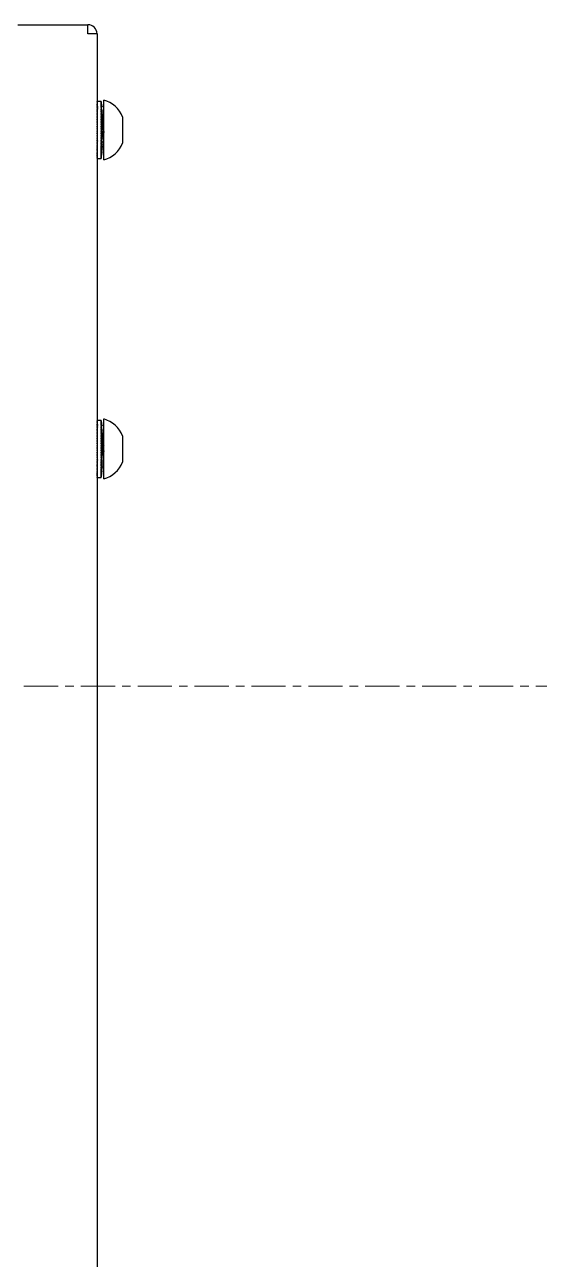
# Model space of a CAD drawing. Header units: millimetres. Extents: x -18178 to 96133, y -22425 to 61598.
# Drawn here: x 42447.3 to 42537.8, y 50429.3 to 50646.1 of the extents above; entities that cross this region are included whole.
import ezdxf

# ---------------------------------------------------------------- set-up
doc = ezdxf.new("R2010")
doc.units = ezdxf.units.MM
doc.linetypes.add('Centre', pattern=[10, 6, -1.25, 1.5, -1.25])
for name, color, linetype in [('10H46910P0610B', 7, 'Continuous'), ('10H46911P06B', 7, 'Continuous'), ('eae-bb-mım.', 7, 'Continuous'), ('EAE-UPS PANEL-VERTV.', 7, 'Continuous'), ('RG0902FE', 7, 'Continuous')]:
    doc.layers.add(name, color=color, linetype=linetype)
doc.layers.add('S-GRID', color=7, linetype='Continuous', lineweight=9)

# ---------------------------------------------------------------- blocks, each defined once
blk = doc.blocks.new('IL021-ARP-ZZ-XX-M3-J-A-0001_rvt-1-Busbar Distribution First Floor  Layout - Phase 1')
at = {"layer": 'S-GRID', "color": 253, "linetype": 'Centre', "lineweight": 18, "true_color": 0xaaaaaa}
blk.add_line((80163.2, 50605.98), (-5597.98, 50605.98), dxfattribs=at)
blk = doc.blocks.new('A$Ccc32f15b')
at = {"layer": '10H46910P0610B', "color": 7, "linetype": 'Continuous'}
for p, q in [((133.155, 45.225), (133.212, 45.225)), ((133.212, 45.225), (133.213, 45.225)), ((133.213, 45.225), (133.327, 45.225)), ((133.327, 45.225), (133.328, 45.225)), ((133.328, 45.225), (133.385, 45.225)), ((135.955, 45.225), (136.012, 45.225)), ((136.012, 45.225), (136.013, 45.225)), ((136.013, 45.225), (136.127, 45.225)), ((136.127, 45.225), (136.128, 45.225)), ((136.128, 45.225), (136.185, 45.225)), ((133.533, 45.06), (133.008, 45.06)), ((133.12, 45), (133.12, 45)), ((133.151, 45), (133.151, 45)), ((133.389, 45), (133.389, 45)), ((133.42, 45), (133.42, 45)), ((136.333, 45.06), (135.808, 45.06)), ((135.92, 45), (135.92, 45)), ((135.951, 45), (135.951, 45)), ((136.189, 45), (136.189, 45)), ((136.22, 45), (136.22, 45))]:
    blk.add_line(p, q, dxfattribs=at)
for centre, start, end in [((133.248, 44.993), 111.9331, 164.4773), ((133.292, 44.993), 15.5227, 68.0669), ((136.048, 44.993), 111.9331, 164.4773), ((136.092, 44.993), 15.5227, 68.0669)]:
    blk.add_arc(centre, 0.25, start, end, dxfattribs=at)
at = {"layer": '10H46911P06B', "color": 7, "linetype": 'Continuous'}
for p, q in [((133.02, 45.036), (133.02, 45.036)), ((133.02, 45.036), (133.021, 45.036)), ((133.02, 45.036), (133.02, 45.036)), ((133.021, 45.036), (133.02, 45.036)), ((133.02, 45.036), (133.02, 45.036)), ((133.02, 45.036), (133.02, 45.036)), ((133.02, 45.036), (133.02, 45.001)), ((133.02, 45.001), (133.02, 45)), ((133.021, 45.001), (133.02, 45.001)), ((133.02, 45.001), (133.02, 45)), ((133.02, 45.001), (133.02, 45.001)), ((133.02, 45), (133.02, 45)), ((133.021, 45.036), (133.022, 45.036)), ((133.021, 45.036), (133.021, 45.036)), ((133.021, 45.001), (133.021, 45)), ((133.021, 45), (133.022, 45)), ((133.022, 45.036), (133.024, 45.036)), ((133.022, 45.036), (133.022, 45.036)), ((133.022, 45.036), (133.022, 45.036)), ((133.022, 45.036), (133.022, 45.036)), ((133.022, 45.036), (133.022, 45.036)), ((133.022, 45.001), (133.022, 45)), ((133.022, 45.001), (133.022, 45)), ((133.022, 45.001), (133.022, 45.001)), ((133.022, 45), (133.024, 45)), ((133.024, 45.036), (133.025, 45.036)), ((133.024, 45.036), (133.024, 45.036)), ((133.025, 45.036), (133.024, 45.036)), ((133.024, 45.001), (133.024, 45)), ((133.025, 45.001), (133.024, 45.001)), ((133.025, 45.036), (133.027, 45.036)), ((133.025, 45.036), (133.025, 45.036)), ((133.025, 45.001), (133.025, 45)), ((133.025, 45), (133.027, 45)), ((133.027, 45.036), (133.028, 45.036)), ((133.027, 45.036), (133.027, 45.036)), ((133.028, 45.036), (133.027, 45.036)), ((133.027, 45.001), (133.027, 45)), ((133.028, 45.001), (133.027, 45.001)), ((133.028, 45.036), (133.031, 45.036)), ((133.028, 45.036), (133.028, 45.036)), ((133.028, 45.001), (133.028, 45)), ((133.028, 45), (133.031, 45)), ((133.031, 45.036), (133.033, 45.036)), ((133.031, 45.036), (133.031, 45.036)), ((133.033, 45.036), (133.031, 45.036)), ((133.031, 45.001), (133.031, 45)), ((133.033, 45.001), (133.031, 45.001)), ((133.033, 45.036), (133.036, 45.036)), ((133.033, 45.036), (133.033, 45.036)), ((133.033, 45.001), (133.033, 45)), ((133.033, 45), (133.036, 45)), ((133.036, 45.036), (133.046, 45.039)), ((133.036, 45.036), (133.036, 45.036)), ((133.038, 45.036), (133.036, 45.036)), ((133.036, 45.001), (133.036, 45)), ((133.038, 45.001), (133.036, 45.001)), ((133.038, 45.036), (133.043, 45.036)), ((133.038, 45.036), (133.038, 45.036)), ((133.038, 45.001), (133.038, 45)), ((133.038, 45), (133.043, 45)), ((133.043, 45.036), (133.067, 45.044)), ((133.043, 45.036), (133.043, 45.036)), ((133.045, 45.036), (133.043, 45.036)), ((133.043, 45.001), (133.043, 45)), ((133.045, 45.001), (133.043, 45.001)), ((133.045, 45.036), (133.05, 45.036)), ((133.045, 45.036), (133.045, 45.036)), ((133.045, 45.001), (133.045, 45)), ((133.045, 45), (133.05, 45)), ((133.05, 45.036), (133.05, 45.036)), ((133.052, 45.036), (133.05, 45.036)), ((133.05, 45.001), (133.05, 45)), ((133.052, 45.001), (133.05, 45.001)), ((133.052, 45.036), (133.057, 45.036)), ((133.052, 45.036), (133.052, 45.036)), ((133.052, 45.001), (133.052, 45)), ((133.052, 45), (133.057, 45)), ((133.057, 45.036), (133.057, 45.036)), ((133.06, 45.036), (133.057, 45.036)), ((133.057, 45), (133.066, 45.003)), ((133.057, 45.001), (133.057, 45)), ((133.06, 45.001), (133.057, 45.001)), ((133.06, 45.036), (133.066, 45.036)), ((133.06, 45.036), (133.06, 45.036)), ((133.06, 45.001), (133.06, 45)), ((133.06, 45), (133.066, 45)), ((133.066, 45.036), (133.066, 45.036)), ((133.069, 45.036), (133.066, 45.036)), ((133.066, 45), (133.074, 45.003)), ((133.066, 45.001), (133.066, 45)), ((133.069, 45.001), (133.066, 45.001)), ((133.069, 45.036), (133.076, 45.036)), ((133.069, 45.036), (133.069, 45.036)), ((133.069, 45.001), (133.069, 45)), ((133.069, 45), (133.076, 45)), ((133.076, 45.036), (133.076, 45.036)), ((133.079, 45.036), (133.076, 45.036)), ((133.076, 45), (133.083, 45.003)), ((133.076, 45.001), (133.076, 45)), ((133.079, 45.001), (133.076, 45.001)), ((133.079, 45.036), (133.086, 45.036)), ((133.079, 45.036), (133.079, 45.036)), ((133.079, 45.001), (133.079, 45)), ((133.079, 45), (133.086, 45)), ((133.086, 45.036), (133.086, 45.036)), ((133.089, 45.036), (133.086, 45.036)), ((133.086, 45), (133.094, 45.004)), ((133.086, 45.001), (133.086, 45)), ((133.089, 45.001), (133.086, 45.001)), ((133.089, 45.036), (133.097, 45.036)), ((133.089, 45.036), (133.089, 45.036)), ((133.089, 45.001), (133.089, 45)), ((133.089, 45), (133.097, 45)), ((133.097, 45.036), (133.097, 45.036)), ((133.101, 45.036), (133.097, 45.036)), ((133.097, 45.001), (133.097, 45)), ((133.101, 45.001), (133.097, 45.001)), ((133.101, 45.036), (133.108, 45.036)), ((133.101, 45.036), (133.101, 45.036)), ((133.101, 45.001), (133.101, 45)), ((133.101, 45), (133.108, 45)), ((133.108, 45.036), (133.108, 45.036)), ((133.112, 45.036), (133.108, 45.036)), ((133.108, 45.001), (133.108, 45)), ((133.112, 45.001), (133.108, 45.001)), ((133.112, 45.036), (133.121, 45.036)), ((133.112, 45.036), (133.112, 45.036)), ((133.112, 45.001), (133.112, 45)), ((133.112, 45), (133.121, 45)), ((133.121, 45.036), (133.121, 45.036)), ((133.125, 45.036), (133.121, 45.036)), ((133.121, 45.001), (133.121, 45)), ((133.125, 45.001), (133.121, 45.001)), ((133.125, 45.036), (133.134, 45.036)), ((133.125, 45.036), (133.125, 45.036)), ((133.125, 45.001), (133.125, 45)), ((133.125, 45), (133.134, 45)), ((133.134, 45.036), (133.156, 45.06)), ((133.134, 45.036), (133.134, 45.036)), ((133.138, 45.036), (133.134, 45.036)), ((133.134, 45.001), (133.134, 45)), ((133.138, 45.001), (133.134, 45.001)), ((133.138, 45.036), (133.147, 45.036)), ((133.138, 45.036), (133.138, 45.036)), ((133.138, 45.001), (133.138, 45)), ((133.138, 45), (133.147, 45)), ((133.147, 45.036), (133.164, 45.06)), ((133.147, 45.036), (133.147, 45.036)), ((133.152, 45.036), (133.147, 45.036)), ((133.147, 45.001), (133.147, 45)), ((133.152, 45.001), (133.147, 45.001)), ((133.152, 45.036), (133.161, 45.036)), ((133.152, 45.036), (133.152, 45.036)), ((133.152, 45.001), (133.152, 45)), ((133.152, 45), (133.161, 45)), ((133.161, 45.036), (133.171, 45.06)), ((133.161, 45.036), (133.161, 45.036)), ((133.166, 45.036), (133.161, 45.036)), ((133.161, 45.001), (133.161, 45)), ((133.166, 45.001), (133.161, 45.001)), ((133.166, 45.036), (133.175, 45.036)), ((133.166, 45.036), (133.166, 45.036)), ((133.166, 45.001), (133.166, 45)), ((133.166, 45), (133.175, 45)), ((133.176, 45.06), (133.171, 45.06)), ((133.175, 45.036), (133.179, 45.06)), ((133.175, 45.036), (133.175, 45.036)), ((133.18, 45.036), (133.175, 45.036)), ((133.175, 45.001), (133.175, 45)), ((133.18, 45.001), (133.175, 45.001)), ((133.184, 45.06), (133.179, 45.06)), ((133.18, 45.036), (133.19, 45.036)), ((133.18, 45.036), (133.18, 45.036)), ((133.18, 45.001), (133.18, 45)), ((133.18, 45), (133.19, 45)), ((133.193, 45.06), (133.188, 45.06)), ((133.19, 45.036), (133.19, 45.036)), ((133.195, 45.036), (133.19, 45.036)), ((133.19, 45.001), (133.19, 45)), ((133.195, 45.001), (133.19, 45.001)), ((133.195, 45.036), (133.193, 45.06)), ((133.195, 45.036), (133.205, 45.036)), ((133.195, 45.036), (133.195, 45.036)), ((133.195, 45.001), (133.195, 45)), ((133.195, 45), (133.205, 45)), ((133.202, 45.06), (133.197, 45.06)), ((133.205, 45.036), (133.205, 45.036)), ((133.21, 45.036), (133.205, 45.036)), ((133.205, 45.001), (133.205, 45)), ((133.21, 45.001), (133.205, 45.001)), ((133.21, 45.036), (133.22, 45.036)), ((133.21, 45.036), (133.21, 45.036)), ((133.21, 45.001), (133.21, 45)), ((133.21, 45), (133.22, 45)), ((133.22, 45.036), (133.22, 45.036)), ((133.225, 45.036), (133.22, 45.036)), ((133.22, 45.001), (133.22, 45)), ((133.225, 45.001), (133.22, 45.001)), ((133.23, 45.06), (133.225, 45.06)), ((133.225, 45.036), (133.236, 45.036)), ((133.225, 45.036), (133.225, 45.036)), ((133.225, 45.001), (133.225, 45)), ((133.225, 45), (133.236, 45)), ((133.236, 45.036), (133.236, 45.036)), ((133.241, 45.036), (133.236, 45.036)), ((133.236, 45.001), (133.236, 45)), ((133.241, 45.001), (133.236, 45.001)), ((133.241, 45.036), (133.251, 45.036)), ((133.241, 45.036), (133.241, 45.036)), ((133.241, 45.001), (133.241, 45)), ((133.241, 45), (133.251, 45)), ((133.251, 45.036), (133.251, 45.036)), ((133.257, 45.036), (133.251, 45.036)), ((133.251, 45.001), (133.251, 45)), ((133.257, 45.001), (133.251, 45.001)), ((133.257, 45.036), (133.267, 45.036)), ((133.257, 45.036), (133.257, 45.036)), ((133.257, 45.001), (133.257, 45)), ((133.257, 45), (133.267, 45)), ((133.267, 45.036), (133.267, 45.036)), ((133.272, 45.036), (133.267, 45.036)), ((133.267, 45.001), (133.267, 45)), ((133.272, 45.001), (133.267, 45.001)), ((133.272, 45.036), (133.283, 45.036)), ((133.272, 45.036), (133.272, 45.036)), ((133.272, 45.001), (133.272, 45)), ((133.272, 45), (133.283, 45)), ((133.283, 45.036), (133.283, 45.036)), ((133.288, 45.036), (133.283, 45.036)), ((133.283, 45.001), (133.283, 45)), ((133.288, 45.001), (133.283, 45.001)), ((133.288, 45.036), (133.298, 45.036)), ((133.288, 45.036), (133.288, 45.036)), ((133.288, 45.001), (133.288, 45)), ((133.288, 45), (133.298, 45)), ((133.298, 45.036), (133.298, 45.036)), ((133.304, 45.036), (133.298, 45.036)), ((133.298, 45.001), (133.298, 45)), ((133.304, 45.001), (133.298, 45.001)), ((133.304, 45.036), (133.314, 45.036)), ((133.304, 45.036), (133.304, 45.036)), ((133.304, 45.001), (133.304, 45)), ((133.304, 45), (133.314, 45)), ((133.314, 45.036), (133.314, 45.036)), ((133.319, 45.036), (133.314, 45.036)), ((133.314, 45.001), (133.314, 45)), ((133.319, 45.001), (133.314, 45.001)), ((133.319, 45.036), (133.329, 45.036)), ((133.319, 45.036), (133.319, 45.036)), ((133.319, 45.001), (133.319, 45)), ((133.319, 45), (133.329, 45)), ((133.329, 45.036), (133.329, 45.036)), ((133.334, 45.036), (133.329, 45.036)), ((133.329, 45.001), (133.329, 45)), ((133.334, 45.001), (133.329, 45.001)), ((133.334, 45.036), (133.344, 45.036)), ((133.334, 45.036), (133.334, 45.036)), ((133.334, 45.001), (133.334, 45)), ((133.334, 45), (133.344, 45)), ((133.349, 45), (133.337, 45.005)), ((133.344, 45.036), (133.344, 45.036)), ((133.349, 45.036), (133.344, 45.036)), ((133.344, 45.001), (133.344, 45)), ((133.349, 45.001), (133.344, 45.001)), ((133.349, 45.036), (133.359, 45.036)), ((133.349, 45.036), (133.349, 45.036)), ((133.349, 45.001), (133.349, 45)), ((133.349, 45), (133.359, 45)), ((133.364, 45), (133.35, 45.005)), ((133.364, 45.06), (133.359, 45.06)), ((133.359, 45.036), (133.359, 45.036)), ((133.364, 45.036), (133.359, 45.036)), ((133.359, 45.001), (133.359, 45)), ((133.364, 45.001), (133.359, 45.001)), ((133.379, 45), (133.362, 45.006)), ((133.364, 45.036), (133.374, 45.036)), ((133.364, 45.036), (133.364, 45.036)), ((133.364, 45.001), (133.364, 45)), ((133.364, 45), (133.374, 45)), ((133.372, 45.06), (133.367, 45.06)), ((133.374, 45.036), (133.374, 45.036)), ((133.379, 45.036), (133.374, 45.036)), ((133.374, 45.001), (133.374, 45)), ((133.379, 45.001), (133.374, 45.001)), ((133.38, 45.06), (133.375, 45.06)), ((133.379, 45.036), (133.388, 45.036)), ((133.379, 45.036), (133.379, 45.036)), ((133.379, 45.001), (133.379, 45)), ((133.379, 45), (133.388, 45)), ((133.388, 45.036), (133.388, 45.036)), ((133.392, 45.036), (133.388, 45.036)), ((133.388, 45.001), (133.388, 45)), ((133.392, 45.001), (133.388, 45.001)), ((133.406, 45), (133.391, 45.005)), ((133.392, 45.036), (133.401, 45.036)), ((133.392, 45.036), (133.392, 45.036)), ((133.392, 45.001), (133.392, 45)), ((133.392, 45), (133.401, 45)), ((133.401, 45.036), (133.401, 45.036)), ((133.406, 45.036), (133.401, 45.036)), ((133.401, 45.001), (133.401, 45)), ((133.406, 45.001), (133.401, 45.001)), ((133.406, 45.036), (133.415, 45.036)), ((133.406, 45.036), (133.406, 45.036)), ((133.419, 45), (133.406, 45.004)), ((133.406, 45.001), (133.406, 45)), ((133.406, 45), (133.415, 45)), ((133.415, 45.036), (133.415, 45.036)), ((133.419, 45.036), (133.415, 45.036)), ((133.415, 45.001), (133.415, 45)), ((133.419, 45.001), (133.415, 45.001)), ((133.419, 45.036), (133.427, 45.036)), ((133.419, 45.036), (133.419, 45.036)), ((133.431, 45), (133.419, 45.004)), ((133.419, 45.001), (133.419, 45)), ((133.419, 45), (133.427, 45)), ((133.427, 45.036), (133.427, 45.036)), ((133.431, 45.036), (133.427, 45.036)), ((133.427, 45.001), (133.427, 45)), ((133.431, 45.001), (133.427, 45.001)), ((133.431, 45.036), (133.439, 45.036)), ((133.431, 45.036), (133.431, 45.036)), ((133.443, 45), (133.431, 45.003)), ((133.431, 45.001), (133.431, 45)), ((133.431, 45), (133.439, 45)), ((133.439, 45.036), (133.439, 45.036)), ((133.443, 45.036), (133.439, 45.036)), ((133.439, 45.001), (133.439, 45)), ((133.443, 45.001), (133.439, 45.001)), ((133.443, 45.036), (133.45, 45.036)), ((133.443, 45.036), (133.443, 45.036)), ((133.454, 45), (133.443, 45.003)), ((133.443, 45.001), (133.443, 45)), ((133.443, 45), (133.45, 45)), ((133.45, 45.036), (133.45, 45.036)), ((133.454, 45.036), (133.45, 45.036)), ((133.45, 45.001), (133.45, 45)), ((133.454, 45.001), (133.45, 45.001)), ((133.454, 45.036), (133.461, 45.036)), ((133.454, 45.036), (133.454, 45.036)), ((133.464, 45), (133.454, 45.003)), ((133.454, 45.001), (133.454, 45)), ((133.454, 45), (133.461, 45)), ((133.461, 45.036), (133.461, 45.036)), ((133.464, 45.036), (133.461, 45.036)), ((133.461, 45.001), (133.461, 45)), ((133.464, 45.001), (133.461, 45.001)), ((133.464, 45.036), (133.471, 45.036)), ((133.464, 45.036), (133.464, 45.036)), ((133.474, 45), (133.464, 45.003)), ((133.464, 45.001), (133.464, 45)), ((133.464, 45), (133.471, 45)), ((133.471, 45.036), (133.471, 45.036)), ((133.474, 45.036), (133.471, 45.036)), ((133.471, 45.001), (133.471, 45)), ((133.474, 45.001), (133.471, 45.001)), ((133.482, 45), (133.473, 45.002)), ((133.474, 45.036), (133.479, 45.036)), ((133.474, 45.036), (133.474, 45.036)), ((133.474, 45.001), (133.474, 45)), ((133.474, 45), (133.479, 45)), ((133.479, 45.036), (133.479, 45.036)), ((133.482, 45.036), (133.479, 45.036)), ((133.479, 45.001), (133.479, 45)), ((133.482, 45.001), (133.479, 45.001)), ((133.482, 45.036), (133.488, 45.036)), ((133.482, 45.036), (133.482, 45.036)), ((133.482, 45.001), (133.482, 45)), ((133.482, 45), (133.488, 45)), ((133.488, 45.036), (133.488, 45.036)), ((133.49, 45.036), (133.488, 45.036)), ((133.488, 45.001), (133.488, 45)), ((133.49, 45.001), (133.488, 45.001)), ((133.49, 45.036), (133.495, 45.036)), ((133.49, 45.036), (133.49, 45.036)), ((133.497, 45), (133.49, 45.002)), ((133.49, 45.001), (133.49, 45)), ((133.49, 45), (133.495, 45)), ((133.495, 45.036), (133.495, 45.036)), ((133.497, 45.036), (133.495, 45.036)), ((133.495, 45.001), (133.495, 45)), ((133.497, 45.001), (133.495, 45.001)), ((133.503, 45), (133.496, 45.002)), ((133.497, 45.036), (133.501, 45.036)), ((133.497, 45.036), (133.497, 45.036)), ((133.497, 45.001), (133.497, 45)), ((133.497, 45), (133.501, 45)), ((133.501, 45.036), (133.501, 45.036)), ((133.503, 45.036), (133.501, 45.036)), ((133.501, 45.001), (133.501, 45)), ((133.503, 45.001), (133.501, 45.001)), ((133.503, 45.036), (133.507, 45.036)), ((133.503, 45.036), (133.503, 45.036)), ((133.503, 45.001), (133.503, 45)), ((133.503, 45), (133.507, 45)), ((133.507, 45.036), (133.507, 45.036)), ((133.508, 45.036), (133.507, 45.036)), ((133.507, 45.001), (133.507, 45)), ((133.508, 45.001), (133.507, 45.001)), ((133.508, 45.036), (133.511, 45.036)), ((133.508, 45.036), (133.508, 45.036)), ((133.508, 45.001), (133.508, 45)), ((133.508, 45), (133.511, 45)), ((133.511, 45.036), (133.511, 45.036)), ((133.513, 45.036), (133.511, 45.036)), ((133.511, 45.001), (133.511, 45)), ((133.513, 45.001), (133.511, 45.001)), ((133.513, 45.036), (133.515, 45.036)), ((133.513, 45.036), (133.513, 45.036)), ((133.513, 45.001), (133.513, 45)), ((133.513, 45), (133.515, 45)), ((133.515, 45.036), (133.515, 45.036)), ((133.516, 45.036), (133.515, 45.036)), ((133.515, 45.001), (133.515, 45)), ((133.516, 45.001), (133.515, 45.001)), ((133.516, 45.036), (133.518, 45.036)), ((133.516, 45.036), (133.516, 45.036)), ((133.516, 45.001), (133.516, 45)), ((133.516, 45), (133.518, 45)), ((133.518, 45.036), (133.519, 45.036)), ((133.518, 45.036), (133.518, 45.036)), ((133.518, 45.036), (133.518, 45.036)), ((133.518, 45.036), (133.518, 45.036)), ((133.518, 45.001), (133.518, 45)), ((133.518, 45.001), (133.518, 45)), ((133.518, 45.001), (133.518, 45.001)), ((133.518, 45), (133.519, 45)), ((133.519, 45.036), (133.519, 45.036)), ((133.52, 45.036), (133.519, 45.036)), ((133.519, 45.001), (133.519, 45)), ((133.52, 45.001), (133.519, 45.001)), ((133.52, 45.036), (133.52, 45.036)), ((133.52, 45.036), (133.52, 45.036)), ((133.52, 45.036), (133.52, 45.036)), ((133.52, 45.036), (133.52, 45.036)), ((133.52, 45.036), (133.52, 45.036)), ((133.52, 45.001), (133.52, 45.036)), ((133.52, 45.001), (133.52, 45)), ((133.52, 45.001), (133.52, 45)), ((133.52, 45.001), (133.52, 45.001)), ((133.52, 45.001), (133.52, 45)), ((133.52, 45), (133.52, 45)), ((135.82, 45.036), (135.821, 45.036)), ((135.82, 45.036), (135.82, 45.036)), ((135.821, 45.036), (135.82, 45.036)), ((135.82, 45.036), (135.82, 45.036)), ((135.82, 45.036), (135.82, 45.036)), ((135.82, 45.036), (135.82, 45.001)), ((135.82, 45.001), (135.82, 45)), ((135.821, 45.001), (135.82, 45.001)), ((135.82, 45.001), (135.82, 45)), ((135.82, 45.001), (135.82, 45.001)), ((135.82, 45), (135.82, 45)), ((135.821, 45.036), (135.822, 45.036)), ((135.821, 45.036), (135.821, 45.036)), ((135.821, 45.001), (135.821, 45)), ((135.821, 45), (135.822, 45)), ((135.822, 45.036), (135.824, 45.036)), ((135.822, 45.036), (135.822, 45.036)), ((135.822, 45.036), (135.822, 45.036)), ((135.822, 45.036), (135.822, 45.036)), ((135.822, 45.036), (135.822, 45.036)), ((135.822, 45.001), (135.822, 45)), ((135.822, 45.001), (135.822, 45)), ((135.822, 45.001), (135.822, 45.001)), ((135.822, 45), (135.824, 45)), ((135.824, 45.036), (135.825, 45.036)), ((135.824, 45.036), (135.824, 45.036)), ((135.825, 45.036), (135.824, 45.036)), ((135.824, 45.001), (135.824, 45)), ((135.825, 45.001), (135.824, 45.001)), ((135.825, 45.036), (135.827, 45.036)), ((135.825, 45.036), (135.825, 45.036)), ((135.825, 45.001), (135.825, 45)), ((135.825, 45), (135.827, 45)), ((135.827, 45.036), (135.828, 45.036)), ((135.827, 45.036), (135.827, 45.036)), ((135.828, 45.036), (135.827, 45.036)), ((135.827, 45.001), (135.827, 45)), ((135.828, 45.001), (135.827, 45.001)), ((135.828, 45.036), (135.831, 45.036)), ((135.828, 45.036), (135.828, 45.036)), ((135.828, 45.001), (135.828, 45)), ((135.828, 45), (135.831, 45)), ((135.831, 45.036), (135.833, 45.036)), ((135.831, 45.036), (135.831, 45.036)), ((135.833, 45.036), (135.831, 45.036)), ((135.831, 45.001), (135.831, 45)), ((135.833, 45.001), (135.831, 45.001)), ((135.833, 45.036), (135.836, 45.036)), ((135.833, 45.036), (135.833, 45.036)), ((135.833, 45.001), (135.833, 45)), ((135.833, 45), (135.836, 45)), ((135.836, 45.036), (135.846, 45.039)), ((135.836, 45.036), (135.836, 45.036)), ((135.838, 45.036), (135.836, 45.036)), ((135.836, 45.001), (135.836, 45)), ((135.838, 45.001), (135.836, 45.001)), ((135.838, 45.036), (135.843, 45.036)), ((135.838, 45.036), (135.838, 45.036)), ((135.838, 45.001), (135.838, 45)), ((135.838, 45), (135.843, 45)), ((135.843, 45.036), (135.867, 45.044)), ((135.843, 45.036), (135.843, 45.036)), ((135.845, 45.036), (135.843, 45.036)), ((135.843, 45.001), (135.843, 45)), ((135.845, 45.001), (135.843, 45.001)), ((135.845, 45.036), (135.85, 45.036)), ((135.845, 45.036), (135.845, 45.036)), ((135.845, 45.001), (135.845, 45)), ((135.845, 45), (135.85, 45)), ((135.85, 45.036), (135.85, 45.036)), ((135.852, 45.036), (135.85, 45.036)), ((135.85, 45), (135.859, 45.003)), ((135.85, 45.001), (135.85, 45)), ((135.852, 45.001), (135.85, 45.001)), ((135.852, 45.036), (135.857, 45.036)), ((135.852, 45.036), (135.852, 45.036)), ((135.852, 45.001), (135.852, 45)), ((135.852, 45), (135.857, 45)), ((135.857, 45.036), (135.857, 45.036)), ((135.86, 45.036), (135.857, 45.036)), ((135.857, 45), (135.866, 45.003)), ((135.857, 45.001), (135.857, 45)), ((135.86, 45.001), (135.857, 45.001)), ((135.86, 45.036), (135.866, 45.036)), ((135.86, 45.036), (135.86, 45.036)), ((135.86, 45.001), (135.86, 45)), ((135.86, 45), (135.866, 45)), ((135.866, 45.036), (135.866, 45.036)), ((135.869, 45.036), (135.866, 45.036)), ((135.866, 45), (135.874, 45.003)), ((135.866, 45.001), (135.866, 45)), ((135.869, 45.001), (135.866, 45.001)), ((135.869, 45.036), (135.876, 45.036)), ((135.869, 45.036), (135.869, 45.036)), ((135.869, 45.001), (135.869, 45)), ((135.869, 45), (135.876, 45)), ((135.876, 45.036), (135.876, 45.036)), ((135.879, 45.036), (135.876, 45.036)), ((135.876, 45), (135.883, 45.003)), ((135.876, 45.001), (135.876, 45)), ((135.879, 45.001), (135.876, 45.001)), ((135.879, 45.036), (135.886, 45.036)), ((135.879, 45.036), (135.879, 45.036)), ((135.879, 45.001), (135.879, 45)), ((135.879, 45), (135.886, 45)), ((135.886, 45.036), (135.886, 45.036)), ((135.889, 45.036), (135.886, 45.036)), ((135.886, 45.001), (135.886, 45)), ((135.889, 45.001), (135.886, 45.001)), ((135.889, 45.036), (135.897, 45.036)), ((135.889, 45.036), (135.889, 45.036)), ((135.889, 45.001), (135.889, 45)), ((135.889, 45), (135.897, 45)), ((135.897, 45.036), (135.897, 45.036)), ((135.901, 45.036), (135.897, 45.036)), ((135.897, 45.001), (135.897, 45)), ((135.901, 45.001), (135.897, 45.001)), ((135.901, 45.036), (135.908, 45.036)), ((135.901, 45.036), (135.901, 45.036)), ((135.901, 45.001), (135.901, 45)), ((135.901, 45), (135.908, 45)), ((135.908, 45.036), (135.908, 45.036)), ((135.912, 45.036), (135.908, 45.036)), ((135.908, 45.001), (135.908, 45)), ((135.912, 45.001), (135.908, 45.001)), ((135.912, 45.036), (135.921, 45.036)), ((135.912, 45.036), (135.912, 45.036)), ((135.912, 45.001), (135.912, 45)), ((135.912, 45), (135.921, 45)), ((135.921, 45.036), (135.921, 45.036)), ((135.925, 45.036), (135.921, 45.036)), ((135.921, 45.001), (135.921, 45)), ((135.925, 45.001), (135.921, 45.001)), ((135.925, 45.036), (135.934, 45.036)), ((135.925, 45.036), (135.925, 45.036)), ((135.925, 45.001), (135.925, 45)), ((135.925, 45), (135.934, 45)), ((135.934, 45.036), (135.956, 45.06)), ((135.934, 45.036), (135.934, 45.036)), ((135.938, 45.036), (135.934, 45.036)), ((135.934, 45.001), (135.934, 45)), ((135.938, 45.001), (135.934, 45.001)), ((135.938, 45.036), (135.947, 45.036)), ((135.938, 45.036), (135.938, 45.036)), ((135.938, 45.001), (135.938, 45)), ((135.938, 45), (135.947, 45)), ((135.947, 45.036), (135.964, 45.06)), ((135.947, 45.036), (135.947, 45.036)), ((135.952, 45.036), (135.947, 45.036)), ((135.947, 45.001), (135.947, 45)), ((135.952, 45.001), (135.947, 45.001)), ((135.952, 45.036), (135.961, 45.036)), ((135.952, 45.036), (135.952, 45.036)), ((135.952, 45.001), (135.952, 45)), ((135.952, 45), (135.961, 45)), ((135.961, 45.036), (135.971, 45.06)), ((135.961, 45.036), (135.961, 45.036)), ((135.966, 45.036), (135.961, 45.036)), ((135.961, 45.001), (135.961, 45)), ((135.966, 45.001), (135.961, 45.001)), ((135.966, 45.036), (135.975, 45.036)), ((135.966, 45.036), (135.966, 45.036)), ((135.966, 45.001), (135.966, 45)), ((135.966, 45), (135.975, 45)), ((135.976, 45.06), (135.971, 45.06)), ((135.975, 45.036), (135.979, 45.06)), ((135.975, 45.036), (135.975, 45.036)), ((135.98, 45.036), (135.975, 45.036)), ((135.975, 45.001), (135.975, 45)), ((135.98, 45.001), (135.975, 45.001)), ((135.984, 45.06), (135.979, 45.06)), ((135.98, 45.036), (135.99, 45.036)), ((135.98, 45.036), (135.98, 45.036)), ((135.98, 45.001), (135.98, 45)), ((135.98, 45), (135.99, 45)), ((135.993, 45.06), (135.988, 45.06)), ((135.99, 45.036), (135.99, 45.036)), ((135.995, 45.036), (135.99, 45.036)), ((135.99, 45.001), (135.99, 45)), ((135.995, 45.001), (135.99, 45.001)), ((135.995, 45.036), (135.993, 45.06)), ((135.995, 45.036), (136.005, 45.036)), ((135.995, 45.036), (135.995, 45.036)), ((135.995, 45.001), (135.995, 45)), ((135.995, 45), (136.005, 45)), ((136.002, 45.06), (135.997, 45.06)), ((136.005, 45.036), (136.005, 45.036)), ((136.01, 45.036), (136.005, 45.036)), ((136.005, 45.001), (136.005, 45)), ((136.01, 45.001), (136.005, 45.001)), ((136.01, 45.036), (136.02, 45.036)), ((136.01, 45.036), (136.01, 45.036)), ((136.01, 45.001), (136.01, 45)), ((136.01, 45), (136.02, 45)), ((136.02, 45.036), (136.02, 45.036)), ((136.025, 45.036), (136.02, 45.036)), ((136.02, 45.001), (136.02, 45)), ((136.025, 45.001), (136.02, 45.001)), ((136.025, 45.036), (136.036, 45.036)), ((136.025, 45.036), (136.025, 45.036)), ((136.025, 45.001), (136.025, 45)), ((136.025, 45), (136.036, 45)), ((136.036, 45.036), (136.036, 45.036)), ((136.041, 45.036), (136.036, 45.036)), ((136.036, 45.001), (136.036, 45)), ((136.041, 45.001), (136.036, 45.001)), ((136.041, 45.036), (136.051, 45.036)), ((136.041, 45.036), (136.041, 45.036)), ((136.041, 45.001), (136.041, 45)), ((136.041, 45), (136.051, 45)), ((136.051, 45.036), (136.051, 45.036)), ((136.057, 45.036), (136.051, 45.036)), ((136.051, 45.001), (136.051, 45)), ((136.057, 45.001), (136.051, 45.001)), ((136.057, 45.036), (136.067, 45.036)), ((136.057, 45.036), (136.057, 45.036)), ((136.057, 45.001), (136.057, 45)), ((136.057, 45), (136.067, 45)), ((136.067, 45.036), (136.067, 45.036)), ((136.072, 45.036), (136.067, 45.036)), ((136.067, 45.001), (136.067, 45)), ((136.072, 45.001), (136.067, 45.001)), ((136.072, 45.036), (136.083, 45.036)), ((136.072, 45.036), (136.072, 45.036)), ((136.072, 45.001), (136.072, 45)), ((136.072, 45), (136.083, 45)), ((136.083, 45.036), (136.083, 45.036)), ((136.088, 45.036), (136.083, 45.036)), ((136.083, 45.001), (136.083, 45)), ((136.088, 45.001), (136.083, 45.001)), ((136.088, 45.036), (136.098, 45.036)), ((136.088, 45.036), (136.088, 45.036)), ((136.088, 45.001), (136.088, 45)), ((136.088, 45), (136.098, 45)), ((136.098, 45.036), (136.098, 45.036)), ((136.104, 45.036), (136.098, 45.036)), ((136.098, 45.001), (136.098, 45)), ((136.104, 45.001), (136.098, 45.001)), ((136.104, 45.036), (136.114, 45.036)), ((136.104, 45.036), (136.104, 45.036)), ((136.104, 45.001), (136.104, 45)), ((136.104, 45), (136.114, 45)), ((136.114, 45.036), (136.114, 45.036)), ((136.119, 45.036), (136.114, 45.036)), ((136.114, 45.001), (136.114, 45)), ((136.119, 45.001), (136.114, 45.001)), ((136.119, 45.036), (136.129, 45.036)), ((136.119, 45.036), (136.119, 45.036)), ((136.119, 45.001), (136.119, 45)), ((136.119, 45), (136.129, 45)), ((136.129, 45.036), (136.129, 45.036)), ((136.134, 45.036), (136.129, 45.036)), ((136.129, 45.001), (136.129, 45)), ((136.134, 45.001), (136.129, 45.001)), ((136.134, 45.036), (136.144, 45.036)), ((136.134, 45.036), (136.134, 45.036)), ((136.134, 45.001), (136.134, 45)), ((136.134, 45), (136.144, 45)), ((136.149, 45), (136.137, 45.005)), ((136.144, 45.036), (136.144, 45.036)), ((136.149, 45.036), (136.144, 45.036)), ((136.144, 45.001), (136.144, 45)), ((136.149, 45.001), (136.144, 45.001)), ((136.149, 45.036), (136.159, 45.036)), ((136.149, 45.036), (136.149, 45.036)), ((136.149, 45.001), (136.149, 45)), ((136.149, 45), (136.159, 45)), ((136.164, 45), (136.15, 45.005)), ((136.156, 45.06), (136.151, 45.06)), ((136.164, 45.06), (136.159, 45.06)), ((136.159, 45.036), (136.159, 45.036)), ((136.164, 45.036), (136.159, 45.036)), ((136.159, 45.001), (136.159, 45)), ((136.164, 45.001), (136.159, 45.001)), ((136.179, 45), (136.162, 45.006)), ((136.164, 45.036), (136.174, 45.036)), ((136.164, 45.036), (136.164, 45.036)), ((136.164, 45.001), (136.164, 45)), ((136.164, 45), (136.174, 45)), ((136.172, 45.06), (136.167, 45.06)), ((136.174, 45.036), (136.174, 45.036)), ((136.179, 45.036), (136.174, 45.036)), ((136.174, 45.001), (136.174, 45)), ((136.179, 45.001), (136.174, 45.001)), ((136.179, 45.036), (136.188, 45.036)), ((136.179, 45.036), (136.179, 45.036)), ((136.179, 45.001), (136.179, 45)), ((136.179, 45), (136.188, 45)), ((136.188, 45.036), (136.188, 45.036)), ((136.192, 45.036), (136.188, 45.036)), ((136.188, 45.001), (136.188, 45)), ((136.192, 45.001), (136.188, 45.001)), ((136.206, 45), (136.191, 45.005)), ((136.192, 45.036), (136.201, 45.036)), ((136.192, 45.036), (136.192, 45.036)), ((136.192, 45.001), (136.192, 45)), ((136.192, 45), (136.201, 45)), ((136.201, 45.036), (136.201, 45.036)), ((136.206, 45.036), (136.201, 45.036)), ((136.201, 45.001), (136.201, 45)), ((136.206, 45.001), (136.201, 45.001)), ((136.219, 45), (136.204, 45.004)), ((136.206, 45.036), (136.215, 45.036)), ((136.206, 45.036), (136.206, 45.036)), ((136.206, 45.001), (136.206, 45)), ((136.206, 45), (136.215, 45)), ((136.215, 45.036), (136.215, 45.036)), ((136.219, 45.036), (136.215, 45.036)), ((136.215, 45.001), (136.215, 45)), ((136.219, 45.001), (136.215, 45.001)), ((136.231, 45), (136.217, 45.004)), ((136.219, 45.036), (136.227, 45.036)), ((136.219, 45.036), (136.219, 45.036)), ((136.219, 45.001), (136.219, 45)), ((136.219, 45), (136.227, 45)), ((136.227, 45.036), (136.227, 45.036)), ((136.231, 45.036), (136.227, 45.036)), ((136.227, 45.001), (136.227, 45)), ((136.231, 45.001), (136.227, 45.001)), ((136.243, 45), (136.229, 45.004)), ((136.231, 45.036), (136.239, 45.036)), ((136.231, 45.036), (136.231, 45.036)), ((136.231, 45.001), (136.231, 45)), ((136.231, 45), (136.239, 45)), ((136.239, 45.036), (136.239, 45.036)), ((136.243, 45.036), (136.239, 45.036)), ((136.239, 45.001), (136.239, 45)), ((136.243, 45.001), (136.239, 45.001)), ((136.243, 45.036), (136.25, 45.036)), ((136.243, 45.036), (136.243, 45.036)), ((136.243, 45.001), (136.243, 45)), ((136.243, 45), (136.25, 45)), ((136.25, 45.036), (136.25, 45.036)), ((136.254, 45.036), (136.25, 45.036)), ((136.25, 45.001), (136.25, 45)), ((136.254, 45.001), (136.25, 45.001)), ((136.254, 45.036), (136.261, 45.036)), ((136.254, 45.036), (136.254, 45.036)), ((136.254, 45.001), (136.254, 45)), ((136.254, 45), (136.261, 45)), ((136.261, 45.036), (136.261, 45.036)), ((136.264, 45.036), (136.261, 45.036)), ((136.261, 45.001), (136.261, 45)), ((136.264, 45.001), (136.261, 45.001)), ((136.264, 45.036), (136.271, 45.036)), ((136.264, 45.036), (136.264, 45.036)), ((136.264, 45.001), (136.264, 45)), ((136.264, 45), (136.271, 45)), ((136.271, 45.036), (136.271, 45.036)), ((136.274, 45.036), (136.271, 45.036)), ((136.271, 45.001), (136.271, 45)), ((136.274, 45.001), (136.271, 45.001)), ((136.282, 45), (136.272, 45.003)), ((136.274, 45.036), (136.279, 45.036)), ((136.274, 45.036), (136.274, 45.036)), ((136.274, 45.001), (136.274, 45)), ((136.274, 45), (136.279, 45)), ((136.279, 45.036), (136.279, 45.036)), ((136.282, 45.036), (136.279, 45.036)), ((136.279, 45.001), (136.279, 45)), ((136.282, 45.001), (136.279, 45.001)), ((136.29, 45), (136.281, 45.002)), ((136.282, 45.036), (136.288, 45.036)), ((136.282, 45.036), (136.282, 45.036)), ((136.282, 45.001), (136.282, 45)), ((136.282, 45), (136.288, 45)), ((136.288, 45.036), (136.288, 45.036)), ((136.29, 45.036), (136.288, 45.036)), ((136.288, 45.001), (136.288, 45)), ((136.29, 45.001), (136.288, 45.001)), ((136.297, 45), (136.289, 45.002)), ((136.29, 45.036), (136.295, 45.036)), ((136.29, 45.036), (136.29, 45.036)), ((136.29, 45.001), (136.29, 45)), ((136.29, 45), (136.295, 45)), ((136.295, 45.036), (136.295, 45.036)), ((136.297, 45.036), (136.295, 45.036)), ((136.295, 45.001), (136.295, 45)), ((136.297, 45.001), (136.295, 45.001)), ((136.297, 45.036), (136.301, 45.036)), ((136.297, 45.036), (136.297, 45.036)), ((136.297, 45.001), (136.297, 45)), ((136.297, 45), (136.301, 45)), ((136.301, 45.036), (136.301, 45.036)), ((136.303, 45.036), (136.301, 45.036)), ((136.301, 45.001), (136.301, 45)), ((136.303, 45.001), (136.301, 45.001)), ((136.303, 45.036), (136.307, 45.036)), ((136.303, 45.036), (136.303, 45.036)), ((136.303, 45.001), (136.303, 45)), ((136.303, 45), (136.307, 45)), ((136.307, 45.036), (136.307, 45.036)), ((136.308, 45.036), (136.307, 45.036)), ((136.307, 45.001), (136.307, 45)), ((136.308, 45.001), (136.307, 45.001)), ((136.308, 45.036), (136.311, 45.036)), ((136.308, 45.036), (136.308, 45.036)), ((136.308, 45.001), (136.308, 45)), ((136.308, 45), (136.311, 45)), ((136.311, 45.036), (136.311, 45.036)), ((136.313, 45.036), (136.311, 45.036)), ((136.311, 45.001), (136.311, 45)), ((136.313, 45.001), (136.311, 45.001)), ((136.313, 45.036), (136.315, 45.036)), ((136.313, 45.036), (136.313, 45.036)), ((136.313, 45.001), (136.313, 45)), ((136.313, 45), (136.315, 45)), ((136.315, 45.036), (136.315, 45.036)), ((136.316, 45.036), (136.315, 45.036)), ((136.315, 45.001), (136.315, 45)), ((136.316, 45.001), (136.315, 45.001)), ((136.316, 45.036), (136.318, 45.036)), ((136.316, 45.036), (136.316, 45.036)), ((136.316, 45.001), (136.316, 45)), ((136.316, 45), (136.318, 45)), ((136.318, 45.036), (136.319, 45.036)), ((136.318, 45.036), (136.318, 45.036)), ((136.318, 45.036), (136.318, 45.036)), ((136.318, 45.036), (136.318, 45.036)), ((136.318, 45.001), (136.318, 45)), ((136.318, 45.001), (136.318, 45)), ((136.318, 45.001), (136.318, 45.001)), ((136.318, 45), (136.319, 45)), ((136.319, 45.036), (136.319, 45.036)), ((136.32, 45.036), (136.319, 45.036)), ((136.319, 45.001), (136.319, 45)), ((136.32, 45.001), (136.319, 45.001)), ((136.32, 45.036), (136.32, 45.036)), ((136.32, 45.036), (136.32, 45.036)), ((136.32, 45.036), (136.32, 45.036)), ((136.32, 45.036), (136.32, 45.036)), ((136.32, 45.036), (136.32, 45.036)), ((136.32, 45.001), (136.32, 45.036)), ((136.32, 45.001), (136.32, 45)), ((136.32, 45.001), (136.32, 45)), ((136.32, 45.001), (136.32, 45.001)), ((136.32, 45.001), (136.32, 45)), ((136.32, 45), (136.32, 45))]:
    blk.add_line(p, q, dxfattribs=at)
for centre, radius, start, end in [((133.952, 41.843), 3.325, 105.9935, 106.2012), ((134.083, 41.417), 3.771, 105.9777, 106.2906), ((133.924, 42.066), 3.102, 106.5553, 106.8097), ((134.052, 41.669), 3.519, 106.6448, 106.902), ((133.895, 42.302), 2.868, 107.3159, 107.5319), ((134.018, 41.936), 3.253, 107.3563, 107.6276), ((133.864, 42.546), 2.624, 108.1293, 108.3877), ((133.832, 42.795), 2.377, 109.0942, 109.4029), ((133.946, 42.493), 2.698, 109.082, 109.507), ((133.799, 43.044), 2.129, 110.0454, 110.6109), ((133.908, 42.775), 2.418, 110.3342, 110.7203), ((133.765, 43.29), 1.884, 111.4179, 112.056), ((133.868, 43.053), 2.142, 111.681, 112.1713), ((133.731, 43.529), 1.648, 113.4984, 113.7973), ((133.829, 43.323), 1.874, 113.5116, 113.9192), ((133.697, 43.756), 1.423, 115.5587, 115.9144), ((133.79, 43.581), 1.62, 115.0715, 116.0438), ((133.665, 43.97), 1.214, 117.739, 118.517), ((133.753, 43.822), 1.384, 117.7312, 118.6545), ((133.636, 44.165), 1.024, 120.8663, 121.7568), ((133.719, 44.043), 1.17, 120.819, 121.9025), ((133.612, 44.34), 0.859, 124.8277, 125.8446), ((133.691, 44.24), 0.984, 124.2725, 125.9978), ((133.596, 44.491), 0.724, 129.9264, 131.0705), ((133.673, 44.411), 0.832, 128.6748, 131.2284), ((133.598, 44.615), 0.627, 134.8061, 137.8148), ((133.675, 44.552), 0.723, 135.3799, 137.9707), ((133.637, 44.712), 0.588, 143.6837, 146.513), ((133.722, 44.661), 0.682, 144.2271, 146.6539), ((133.781, 44.779), 0.672, 155.2734, 157.4891), ((133.891, 44.737), 0.785, 155.7023, 157.5944), ((134.505, 44.816), 1.348, 169.5503, 170.5771), ((134.743, 44.778), 1.584, 169.7503, 170.6241), ((130.593, 44.821), 2.605, 4.7442, 5.2695), ((130.142, 44.784), 3.063, 4.7203, 5.1671), ((132.477, 44.795), 0.767, 18.3513, 20.2342), ((138.71, 46.95), 5.823, 198.9422, 199.1899), ((132.357, 44.755), 0.898, 18.2632, 19.8689), ((132.705, 44.738), 0.595, 30.088, 32.7716), ((137.059, 47.365), 4.486, 210.9281, 211.2831), ((132.625, 44.69), 0.693, 29.9564, 32.2548), ((132.769, 44.651), 0.606, 39.5239, 42.5075), ((136.668, 47.999), 4.53, 220.4558, 220.8525), ((132.782, 44.535), 0.687, 46.8713, 49.8609), ((136.659, 48.842), 5.105, 227.8034, 228.2026), ((132.7, 44.592), 0.7, 39.3711, 40.7571), ((132.715, 44.461), 0.79, 46.713, 48.0336), ((132.774, 44.393), 0.81, 52.5569, 54.3991), ((132.684, 44.112), 1.105, 58.4072, 59.1686), ((136.813, 49.88), 6, 233.6283, 233.8312), ((132.706, 44.3), 0.929, 52.4016, 53.5955), ((132.756, 44.226), 0.966, 56.9874, 58.6197), ((132.684, 44.112), 1.105, 56.839, 57.8968), ((132.733, 44.037), 1.148, 60.4829, 61.7848), ((132.656, 43.898), 1.31, 60.3426, 61.6776), ((137.931, 55.617), 11.537, 246.223, 246.5179), ((138.24, 57.335), 13.236, 248.0379, 248.315), ((132.706, 43.829), 1.351, 63.2784, 64.3409), ((132.624, 43.663), 1.539, 63.1464, 64.2879), ((132.679, 43.606), 1.571, 65.5435, 66.5098), ((132.591, 43.41), 1.788, 65.4191, 66.4015), ((132.651, 43.37), 1.805, 67.3999, 68.4028), ((132.557, 43.144), 2.052, 67.2825, 68.1339), ((132.624, 43.126), 2.047, 68.9363, 69.7937), ((132.524, 42.868), 2.325, 68.825, 69.5681), ((132.597, 42.878), 2.294, 70.2178, 71.0336), ((132.492, 42.587), 2.605, 70.112, 70.6528), ((132.462, 42.305), 2.885, 71.192, 71.7928), ((132.573, 42.629), 2.542, 71.2931, 71.8454), ((132.434, 42.027), 3.162, 72.1019, 72.8482), ((132.549, 42.383), 2.787, 72.1988, 72.725), ((132.408, 41.757), 3.432, 72.8697, 73.5367), ((132.528, 42.144), 3.025, 72.9631, 73.4512), ((132.385, 41.499), 3.689, 73.5172, 74.1154), ((132.509, 41.916), 3.253, 73.6075, 74.0628), ((132.364, 41.258), 3.93, 74.0613, 74.5993), ((132.492, 41.702), 3.466, 74.1491, 74.704), ((132.346, 41.037), 4.15, 74.5153, 75.1631), ((132.478, 41.507), 3.661, 74.6008, 75.2206), ((132.331, 40.839), 4.347, 74.8894, 75.4755), ((132.31, 40.528), 4.658, 75.4285, 76.0406), ((132.466, 41.332), 3.835, 74.973, 75.3552), ((132.457, 41.182), 3.986, 75.2739, 75.7534), ((132.319, 40.669), 4.518, 75.1917, 75.623), ((132.305, 40.418), 4.768, 75.6043, 75.9935), ((140.773, 74.906), 30.745, 256.2375, 256.297), ((132.451, 41.057), 4.11, 75.5094, 75.7522), ((132.447, 40.96), 4.207, 75.6844, 75.9978), ((132.304, 40.301), 4.884, 75.7858, 76.2356), ((132.303, 40.343), 4.843, 75.7227, 76.0943), ((132.447, 40.893), 4.274, 75.8022, 76.1948), ((132.308, 40.295), 4.89, 75.7948, 76.1742), ((132.449, 40.857), 4.31, 75.865, 76.1711), ((140.836, 75.395), 31.234, 256.3955, 256.4101), ((132.454, 40.851), 4.315, 75.8739, 76.0876), ((132.461, 40.878), 4.289, 75.8292, 76.0687), ((132.485, 41.021), 4.146, 75.5743, 75.8182), ((140.872, 75.661), 31.499, 256.4667, 256.4704), ((132.472, 40.935), 4.232, 75.7299, 75.895), ((140.882, 75.699), 31.537, 256.4759, 256.4789), ((140.865, 75.509), 31.347, 256.4335, 256.436), ((140.821, 75.093), 30.932, 256.3388, 256.3407), ((140.75, 74.459), 30.299, 256.1899, 256.1912), ((140.654, 73.617), 29.458, 255.9841, 255.9848), ((136.752, 41.843), 3.325, 105.9935, 106.2012), ((136.883, 41.417), 3.771, 106.0036, 106.2906), ((136.724, 42.066), 3.102, 106.5553, 106.8097), ((136.852, 41.669), 3.519, 106.6052, 106.902), ((136.695, 42.302), 2.868, 107.3159, 107.5319), ((136.818, 41.936), 3.253, 107.3194, 107.6276), ((136.664, 42.546), 2.624, 108.1293, 108.3877), ((136.632, 42.795), 2.377, 109.0942, 109.4029), ((136.746, 42.493), 2.698, 109.0853, 109.507), ((136.599, 43.044), 2.129, 110.0454, 110.6109), ((136.708, 42.775), 2.418, 110.3342, 110.7203), ((136.565, 43.29), 1.884, 111.4179, 112.056), ((136.668, 43.053), 2.142, 111.688, 112.1713), ((136.531, 43.529), 1.648, 113.4984, 113.7973), ((136.629, 43.323), 1.874, 113.52, 113.9192), ((136.497, 43.756), 1.423, 115.5587, 115.9144), ((136.59, 43.581), 1.62, 115.2343, 116.0438), ((136.465, 43.97), 1.214, 117.739, 118.517), ((136.553, 43.822), 1.384, 117.7312, 118.6545), ((136.436, 44.165), 1.024, 120.8663, 121.7568), ((136.519, 44.043), 1.17, 120.8961, 121.9025), ((136.412, 44.34), 0.859, 124.8277, 125.8446), ((136.491, 44.24), 0.984, 124.2794, 125.9978), ((136.396, 44.491), 0.724, 129.9264, 131.0705), ((136.473, 44.411), 0.832, 128.6748, 131.2284), ((136.398, 44.615), 0.627, 134.8061, 137.8148), ((136.475, 44.552), 0.723, 135.3799, 137.9707), ((136.437, 44.712), 0.588, 143.6837, 146.513), ((136.522, 44.661), 0.682, 144.2271, 146.6539), ((136.581, 44.779), 0.672, 155.2734, 157.4891), ((136.691, 44.737), 0.785, 155.7023, 157.5944), ((137.305, 44.816), 1.348, 169.5503, 170.5771), ((137.543, 44.778), 1.584, 169.7503, 170.6241), ((133.393, 44.821), 2.605, 4.7442, 5.2695), ((132.942, 44.784), 3.063, 4.7203, 5.1671), ((135.277, 44.795), 0.767, 18.3513, 20.2342), ((141.51, 46.95), 5.823, 198.9422, 199.1899), ((135.157, 44.755), 0.898, 18.2632, 19.8689), ((135.505, 44.738), 0.595, 30.088, 32.7716), ((139.859, 47.365), 4.486, 210.9281, 211.2831), ((135.425, 44.69), 0.693, 29.9564, 32.2548), ((135.569, 44.651), 0.606, 39.5239, 42.5075), ((139.468, 47.999), 4.53, 220.4558, 220.8525), ((135.582, 44.535), 0.687, 46.8713, 49.8609), ((135.5, 44.592), 0.7, 39.3711, 41.3675), ((139.459, 48.842), 5.105, 227.8034, 228.2026), ((139.613, 49.88), 6, 233.4479, 233.8312), ((135.515, 44.461), 0.79, 46.713, 48.0336), ((135.574, 44.393), 0.81, 52.5569, 54.468), ((135.484, 44.112), 1.105, 58.4072, 59.1686), ((135.506, 44.3), 0.929, 52.4016, 53.5955), ((135.556, 44.226), 0.966, 56.9874, 58.6197), ((135.484, 44.112), 1.105, 56.839, 57.8968), ((139.848, 51.097), 7.132, 238.04, 238.1842), ((135.533, 44.037), 1.148, 60.4829, 61.8064), ((135.456, 43.898), 1.31, 60.3426, 61.6776), ((140.731, 55.617), 11.537, 246.223, 246.5179), ((135.506, 43.829), 1.351, 63.2784, 64.6117), ((141.04, 57.335), 13.236, 248.0379, 248.315), ((135.424, 43.663), 1.539, 63.1464, 64.2879), ((135.391, 43.41), 1.788, 65.4191, 66.4015), ((135.479, 43.606), 1.571, 65.5435, 66.3591), ((135.451, 43.37), 1.805, 67.3999, 68.2479), ((135.357, 43.144), 2.052, 67.2825, 68.1339), ((135.424, 43.126), 2.047, 68.9363, 69.7009), ((135.324, 42.868), 2.325, 68.825, 69.5681), ((135.397, 42.878), 2.294, 70.2178, 70.9182), ((135.292, 42.587), 2.605, 70.112, 70.6528), ((135.262, 42.305), 2.885, 71.192, 71.7928), ((135.373, 42.629), 2.542, 71.2931, 71.8637), ((135.234, 42.027), 3.162, 72.1019, 72.8482), ((135.349, 42.383), 2.787, 72.1988, 72.884), ((135.208, 41.757), 3.432, 72.8697, 73.5367), ((135.328, 42.144), 3.025, 72.9631, 73.4512), ((135.185, 41.499), 3.689, 73.5172, 74.1154), ((135.292, 41.702), 3.466, 74.1491, 74.7431), ((135.146, 41.037), 4.15, 74.5153, 75.1631), ((135.164, 41.258), 3.93, 74.0613, 74.5066), ((135.309, 41.916), 3.253, 73.6075, 73.7958), ((135.131, 40.839), 4.347, 74.8894, 75.4755), ((135.278, 41.507), 3.661, 74.6008, 75.0029), ((135.266, 41.332), 3.835, 74.973, 75.4842), ((135.11, 40.528), 4.658, 75.4285, 76.0406), ((135.119, 40.669), 4.518, 75.1917, 75.623), ((135.257, 41.182), 3.986, 75.2739, 75.6009), ((135.105, 40.418), 4.768, 75.6043, 75.9935), ((135.251, 41.057), 4.11, 75.5094, 75.809), ((135.247, 40.96), 4.207, 75.6844, 76.003), ((135.104, 40.301), 4.884, 75.7858, 76.2356), ((135.103, 40.343), 4.843, 75.7227, 76.0943), ((135.247, 40.893), 4.274, 75.8022, 76.1931), ((143.573, 74.906), 30.745, 256.2578, 256.297), ((135.108, 40.295), 4.89, 75.7948, 76.1742), ((135.249, 40.857), 4.31, 75.865, 76.1688), ((143.636, 75.395), 31.234, 256.3955, 256.4101), ((135.261, 40.878), 4.289, 75.8292, 76.1191), ((135.254, 40.851), 4.315, 75.8739, 76.0876), ((135.272, 40.935), 4.232, 75.7299, 76.0217), ((143.672, 75.661), 31.499, 256.4667, 256.4704), ((143.682, 75.699), 31.537, 256.4759, 256.4789), ((143.665, 75.509), 31.347, 256.4335, 256.436), ((143.621, 75.093), 30.932, 256.3388, 256.3407), ((143.55, 74.459), 30.299, 256.1899, 256.1912), ((143.454, 73.617), 29.458, 255.9841, 255.9848)]:
    blk.add_arc(centre, radius, start, end, dxfattribs=at)
at = {"layer": 'RG0902FE', "color": 7, "linetype": 'Continuous'}
for p, q in [((132.425, 45), (162.215, 45)), ((132.425, 45), (132.425, 44.92)), ((132.345, 44.305), (132.345, 44.92)), ((132.425, 44.92), (132.345, 44.92))]:
    blk.add_line(p, q, dxfattribs=at)
for radius in [0.08, 0.005]:
    blk.add_arc((132.425, 44.92), radius, 90, 180, dxfattribs=at)
blk = doc.blocks.new('ups-panel')
at = {"layer": 'EAE-UPS PANEL-VERTV.', "xscale": 20, "yscale": 20, "zscale": 20}
blk.add_blockref('A$Ccc32f15b', (5.1, -450.03, 1985.5), dxfattribs=at)

msp = doc.modelspace()

# ---------------------------------------------------------------- block references
at = {"layer": 'eae-bb-mım.', "lineweight": 5}
msp.add_blockref('IL021-ARP-ZZ-XX-M3-J-A-0001_rvt-1-Busbar Distribution First Floor  Layout - Phase 1', (-9969.99989, -75.97871), dxfattribs=at)
at = {"layer": 'EAE-UPS PANEL-VERTV.', "rotation": 270}
msp.add_blockref('ups-panel', (42010.0646, 53298.13576), dxfattribs=at)

doc.saveas('drawing.dxf')
